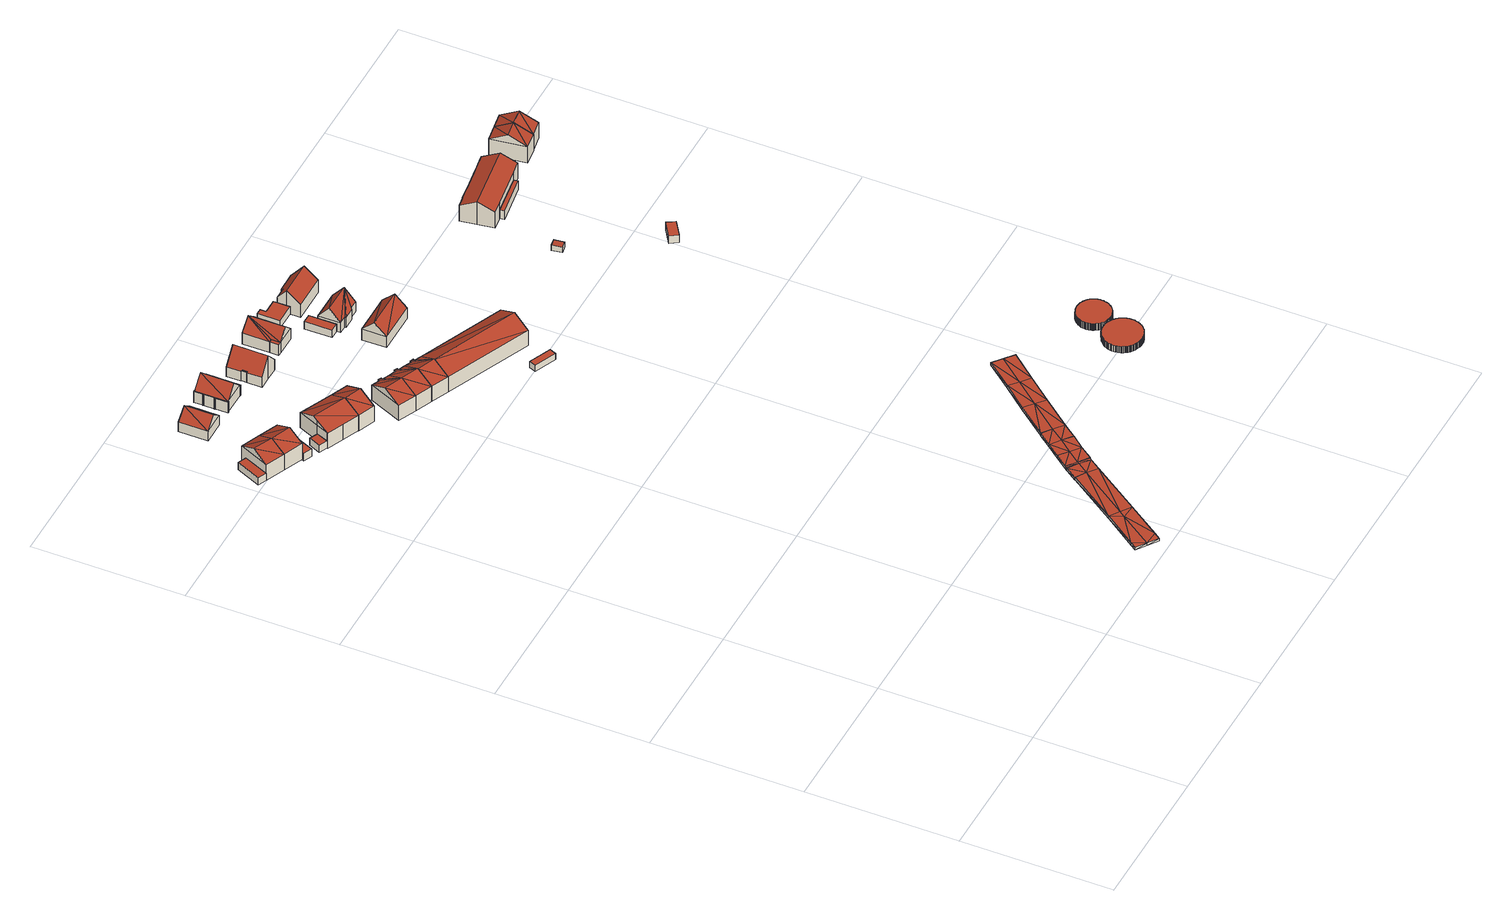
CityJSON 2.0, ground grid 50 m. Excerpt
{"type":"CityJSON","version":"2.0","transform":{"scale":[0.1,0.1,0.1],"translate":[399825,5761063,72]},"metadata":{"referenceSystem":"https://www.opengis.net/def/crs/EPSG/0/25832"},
"CityObjects":{
"building1":{"type":"Building","attributes":{"Gemeindeschluessel":"05515000","Geometrietyp2DReferenz":"3000","function":"51009_1611","roofType":"1000","measuredHeight":2.72},"geometry":[{"type":"Solid","lod":"2","boundaries":[[[[0,1,2,3]],[[4,5,1,0]],[[6,7,5,4]],[[3,2,7,6]],[[4,0,3,6]],[[1,5,7,2]]]],"semantics":{"surfaces":[{"type":"WallSurface"},{"type":"RoofSurface"},{"type":"GroundSurface"}],"values":[[0,0,0,0,1,2]]}}]},
"building2":{"type":"Building","attributes":{"Gemeindeschluessel":"05515000","Geometrietyp2DReferenz":"3000","function":"31001_1000","roofType":"3100","measuredHeight":8.73},"address":[{"country":"Germany","locality":"Münster","thoroughfareNumber":"2","thoroughfareName":"Käthe-Ernst-Weg"}],"geometry":[{"type":"Solid","lod":"2","boundaries":[[[[8,5,9,10]],[[11,12,5,8]],[[13,14,12,11]],[[10,9,14,13]],[[8,15,11]],[[13,16,10]],[[10,16,15]],[[15,8,10]],[[16,13,11]],[[11,15,16]],[[5,12,14,9]]]],"semantics":{"surfaces":[{"type":"WallSurface"},{"type":"RoofSurface"},{"type":"GroundSurface"}],"values":[[0,0,0,0,0,0,1,1,1,1,2]]}}]},
"building3":{"type":"Building","attributes":{"Gemeindeschluessel":"05515000","Geometrietyp2DReferenz":"3000","function":"31001_1000","roofType":"3100","measuredHeight":8.82},"address":[{"country":"Germany","locality":"Münster","thoroughfareNumber":"4","thoroughfareName":"Käthe-Ernst-Weg"}],"geometry":[{"type":"Solid","lod":"2","boundaries":[[[[17,18,19,13]],[[20,21,18,17]],[[10,22,21,20]],[[13,19,22,10]],[[17,23,20]],[[10,16,13]],[[23,17,13]],[[13,16,23]],[[20,23,16]],[[16,10,20]],[[18,21,22,19]]]],"semantics":{"surfaces":[{"type":"WallSurface"},{"type":"RoofSurface"},{"type":"GroundSurface"}],"values":[[0,0,0,0,0,0,1,1,1,1,2]]}}]},
"building4":{"type":"Building","attributes":{"Gemeindeschluessel":"05515000","Geometrietyp2DReferenz":"3000","function":"51009_1611","roofType":"1000","measuredHeight":2.98},"geometry":[{"type":"Solid","lod":"2","boundaries":[[[[24,25,26,27]],[[28,29,25,24]],[[30,31,29,28]],[[32,33,31,30]],[[27,26,33,32]],[[30,28,24,27,32]],[[25,29,31,33,26]]]],"semantics":{"surfaces":[{"type":"WallSurface"},{"type":"RoofSurface"},{"type":"GroundSurface"}],"values":[[0,0,0,0,0,1,2]]}}]},
"building5":{"type":"Building","attributes":{"Gemeindeschluessel":"05515000","Geometrietyp2DReferenz":"3000","function":"31001_2460","roofType":"1000","measuredHeight":2.64},"geometry":[{"type":"Solid","lod":"2","boundaries":[[[[34,35,36,37]],[[38,39,35,34]],[[40,41,39,38]],[[37,36,41,40]],[[38,34,37,40]],[[35,39,41,36]]]],"semantics":{"surfaces":[{"type":"WallSurface"},{"type":"RoofSurface"},{"type":"GroundSurface"}],"values":[[0,0,0,0,1,2]]}}]},
"building6":{"type":"Building","attributes":{"Gemeindeschluessel":"05515000","Geometrietyp2DReferenz":"3000","function":"31001_1000","roofType":"3100","measuredHeight":7.16},"address":[{"country":"Germany","locality":"Münster","thoroughfareNumber":"42","thoroughfareName":"Käthe-Ernst-Weg"}],"geometry":[{"type":"Solid","lod":"2","boundaries":[[[[42,43,44,45]],[[46,47,43,42]],[[48,49,47,46]],[[45,44,49,48]],[[42,50,46]],[[48,51,45]],[[45,51,50]],[[50,42,45]],[[51,48,46]],[[46,50,51]],[[43,47,49,44]]]],"semantics":{"surfaces":[{"type":"WallSurface"},{"type":"RoofSurface"},{"type":"GroundSurface"}],"values":[[0,0,0,0,0,0,1,1,1,1,2]]}}]},
"building7":{"type":"Building","attributes":{"Gemeindeschluessel":"05515000","Geometrietyp2DReferenz":"3000","function":"31001_1000","roofType":"5000","measuredHeight":8.77},"address":[{"country":"Germany","locality":"Münster","thoroughfareNumber":"6","thoroughfareName":"Käthe-Ernst-Weg"}],"geometry":[{"type":"Solid","lod":"2","boundaries":[[[[52,53,54,55]],[[56,57,53,52]],[[58,59,57,56]],[[60,61,59,58]],[[62,36,61,60]],[[63,41,36,62]],[[64,65,41,63]],[[55,54,65,64]],[[66,67,56]],[[68,69,60,58,56,67]],[[52,55,64,66]],[[67,66,64]],[[69,68,63,62]],[[69,62,60]],[[68,67,64,63]],[[66,56,52]],[[53,57,59,61,36,41,65,54]]]],"semantics":{"surfaces":[{"type":"WallSurface"},{"type":"RoofSurface"},{"type":"GroundSurface"}],"values":[[0,0,0,0,0,0,0,0,1,1,1,1,0,0,0,0,2]]}}]},
"building8":{"type":"Building","attributes":{"Gemeindeschluessel":"05515000","Geometrietyp2DReferenz":"3000","function":"31001_1000","roofType":"3100","measuredHeight":8.92},"address":[{"country":"Germany","locality":"Münster","thoroughfareNumber":"8","thoroughfareName":"Käthe-Ernst-Weg"}],"geometry":[{"type":"Solid","lod":"2","boundaries":[[[[70,71,72,52]],[[73,74,71,70]],[[56,75,74,73]],[[52,72,75,56]],[[70,76,73]],[[56,77,52]],[[76,70,52]],[[52,77,76]],[[73,76,77]],[[77,56,73]],[[71,74,75,72]]]],"semantics":{"surfaces":[{"type":"WallSurface"},{"type":"RoofSurface"},{"type":"GroundSurface"}],"values":[[0,0,0,0,0,0,1,1,1,1,2]]}}]},
"building9":{"type":"Building","attributes":{"Gemeindeschluessel":"05515000","Geometrietyp2DReferenz":"3000","function":"31001_1000","roofType":"5000","measuredHeight":8.26},"address":[{"country":"Germany","locality":"Münster","thoroughfareNumber":"40","thoroughfareName":"Käthe-Ernst-Weg"}],"geometry":[{"type":"Solid","lod":"2","boundaries":[[[[78,79,80,81]],[[82,83,79,78]],[[84,85,83,82]],[[86,87,85,84]],[[88,89,87,86]],[[90,91,89,88]],[[92,93,91,90]],[[94,95,93,92]],[[96,97,95,94]],[[98,99,97,96]],[[100,101,99,98]],[[102,103,101,100]],[[104,105,103,102]],[[106,107,105,104]],[[108,109,107,106]],[[110,111,109,108]],[[112,113,111,110]],[[114,115,113,112]],[[116,117,115,114]],[[81,80,117,116]],[[114,112,110]],[[116,114,110]],[[116,110,108]],[[116,108,106]],[[116,106,118]],[[118,119,116]],[[81,119,118]],[[118,104,81]],[[81,104,92]],[[78,81,92]],[[78,92,90]],[[78,90,84]],[[84,82,78]],[[84,90,88]],[[88,86,84]],[[92,104,102]],[[98,92,102]],[[102,100,98]],[[92,98,96]],[[96,94,92]],[[104,118,106]],[[116,119,81]],[[79,83,85,87,89,91,93,95,97,99,101,103,105,107,109,111,113,115,117,80]]]],"semantics":{"surfaces":[{"type":"WallSurface"},{"type":"RoofSurface"},{"type":"GroundSurface"}],"values":[[0,0,0,0,0,0,0,0,0,0,0,0,0,0,0,0,0,0,0,0,1,1,1,1,1,1,1,1,1,1,1,1,1,1,1,1,1,1,1,1,0,0,2]]}}]},
"building10":{"type":"Building","attributes":{"Gemeindeschluessel":"05515000","Geometrietyp2DReferenz":"3000","function":"31001_1000","roofType":"5000","measuredHeight":8.68},"address":[{"country":"Germany","locality":"Münster","thoroughfareNumber":"10","thoroughfareName":"Käthe-Ernst-Weg"}],"geometry":[{"type":"Solid","lod":"2","boundaries":[[[[120,121,122,123]],[[124,125,121,120]],[[126,127,125,124]],[[128,129,127,126]],[[130,131,129,128]],[[132,133,131,130]],[[134,135,133,132]],[[123,122,135,134]],[[132,130,128]],[[136,132,128]],[[136,128,126]],[[136,126,124]],[[124,137,136]],[[132,136,134]],[[123,136,137]],[[137,120,123]],[[120,137,124]],[[134,136,123]],[[121,125,127,129,131,133,135,122]]]],"semantics":{"surfaces":[{"type":"WallSurface"},{"type":"RoofSurface"},{"type":"GroundSurface"}],"values":[[0,0,0,0,0,0,0,0,1,1,1,1,1,1,1,1,0,0,2]]}}]},
"building11":{"type":"Building","attributes":{"Geometrietyp2DReferenz":"2000","Gemeindeschluessel":"05515000","function":"53001_1800","roofType":"9999","measuredHeight":1},"geometry":[{"type":"Solid","lod":"2","boundaries":[[[[138,139,140]],[[141,142,143]],[[142,138,143]],[[144,145,141]],[[145,142,141]],[[146,147,144]],[[147,145,144]],[[148,149,146]],[[149,147,146]],[[150,151,148]],[[151,149,148]],[[152,153,150]],[[153,151,150]],[[154,155,152]],[[155,153,152]],[[156,157,154]],[[157,155,154]],[[158,159,156]],[[159,157,156]],[[160,161,158]],[[161,159,158]],[[162,163,160]],[[163,161,160]],[[164,165,162]],[[165,163,162]],[[166,167,164]],[[167,165,164]],[[168,169,166]],[[169,167,166]],[[170,171,168]],[[171,169,168]],[[172,173,170]],[[173,171,170]],[[174,175,172]],[[175,173,172]],[[176,177,174]],[[177,175,174]],[[178,179,176]],[[179,177,176]],[[180,181,178]],[[181,179,178]],[[182,183,180]],[[183,181,180]],[[184,185,182]],[[185,183,182]],[[186,187,184]],[[187,185,184]],[[188,189,186]],[[189,187,186]],[[190,191,188]],[[192,193,194]],[[191,189,188]],[[194,195,190]],[[195,191,190]],[[193,195,194]],[[196,197,192]],[[197,193,192]],[[198,199,196]],[[199,197,196]],[[200,201,198]],[[201,199,198]],[[202,203,200]],[[203,201,200]],[[204,205,202]],[[205,203,202]],[[206,207,204]],[[207,205,204]],[[140,139,206]],[[139,207,206]],[[143,138,140]],[[161,208,157]],[[161,157,159]],[[163,209,208]],[[163,208,161]],[[165,210,209]],[[165,209,163]],[[169,211,167]],[[167,211,165]],[[165,211,210]],[[173,212,211]],[[173,211,171]],[[171,211,169]],[[177,213,175]],[[175,213,173]],[[173,213,212]],[[181,214,213]],[[181,213,179]],[[179,213,177]],[[183,215,181]],[[181,215,214]],[[185,216,183]],[[183,216,215]],[[217,216,185]],[[189,191,187]],[[187,191,217]],[[187,217,185]],[[208,153,155]],[[208,155,157]],[[209,151,153]],[[209,153,208]],[[210,147,149]],[[210,149,209]],[[209,149,151]],[[211,145,210]],[[210,145,147]],[[212,138,142]],[[212,142,145]],[[212,145,211]],[[213,139,212]],[[212,139,138]],[[214,205,207]],[[214,207,139]],[[214,139,213]],[[215,199,201]],[[215,201,203]],[[215,203,214]],[[214,203,205]],[[216,197,215]],[[215,197,199]],[[216,217,197]],[[195,193,191]],[[191,193,217]],[[217,193,197]],[[160,156,218]],[[160,158,156]],[[162,218,219]],[[162,160,218]],[[164,219,220]],[[164,162,219]],[[168,166,221]],[[166,164,221]],[[164,220,221]],[[172,221,222]],[[172,170,221]],[[170,168,221]],[[176,174,223]],[[174,172,223]],[[172,222,223]],[[180,223,224]],[[180,178,223]],[[178,176,223]],[[182,180,225]],[[180,224,225]],[[184,182,226]],[[182,225,226]],[[227,184,226]],[[188,186,190]],[[186,227,190]],[[186,184,227]],[[218,154,152]],[[218,156,154]],[[219,152,150]],[[219,218,152]],[[220,148,146]],[[220,219,148]],[[219,150,148]],[[221,220,144]],[[220,146,144]],[[222,141,143]],[[222,144,141]],[[222,221,144]],[[223,222,140]],[[222,143,140]],[[224,206,204]],[[224,140,206]],[[224,223,140]],[[225,200,198]],[[225,202,200]],[[225,224,202]],[[224,204,202]],[[226,225,196]],[[225,198,196]],[[226,196,227]],[[194,190,192]],[[190,227,192]],[[227,196,192]]]],"semantics":{"surfaces":[{"type":"WallSurface"},{"type":"GroundSurface"},{"type":"RoofSurface"}],"values":[[0,0,0,0,0,0,0,0,0,0,0,0,0,0,0,0,0,0,0,0,0,0,0,0,0,0,0,0,0,0,0,0,0,0,0,0,0,0,0,0,0,0,0,0,0,0,0,0,0,0,0,0,0,0,0,0,0,0,0,0,0,0,0,0,0,0,0,0,0,0,1,1,1,1,1,1,1,1,1,1,1,1,1,1,1,1,1,1,1,1,1,1,1,1,1,1,1,1,1,1,1,1,1,1,1,1,1,1,1,1,1,1,1,1,1,1,1,1,1,1,1,1,1,2,2,2,2,2,2,2,2,2,2,2,2,2,2,2,2,2,2,2,2,2,2,2,2,2,2,2,2,2,2,2,2,2,2,2,2,2,2,2,2,2,2,2,2,2,2,2,2,2,2,2,2,2]]}}]},
"building12":{"type":"Building","attributes":{"Gemeindeschluessel":"05515000","Geometrietyp2DReferenz":"3000","function":"51009_1610","roofType":"1000","measuredHeight":3.82},"geometry":[{"type":"Solid","lod":"2","boundaries":[[[[228,229,230,231]],[[232,233,229,228]],[[234,235,233,232]],[[231,230,235,234]],[[232,228,231,234]],[[229,233,235,230]]]],"semantics":{"surfaces":[{"type":"WallSurface"},{"type":"RoofSurface"},{"type":"GroundSurface"}],"values":[[0,0,0,0,1,2]]}}]},
"building13":{"type":"Building","attributes":{"Gemeindeschluessel":"05515000","Geometrietyp2DReferenz":"3000","function":"31001_1000","roofType":"5000","measuredHeight":8.71},"address":[{"country":"Germany","locality":"Münster","thoroughfareNumber":"12","thoroughfareName":"Käthe-Ernst-Weg"}],"geometry":[{"type":"Solid","lod":"2","boundaries":[[[[134,236,237,123]],[[238,239,236,134]],[[240,241,239,238]],[[242,243,241,240]],[[244,245,243,242]],[[246,247,245,244]],[[248,249,247,246]],[[123,237,249,248]],[[244,242,240]],[[250,244,240]],[[250,240,238]],[[250,238,134]],[[134,136,250]],[[244,250,246]],[[248,250,136]],[[136,123,248]],[[123,136,134]],[[246,250,248]],[[236,239,241,243,245,247,249,237]]]],"semantics":{"surfaces":[{"type":"WallSurface"},{"type":"RoofSurface"},{"type":"GroundSurface"}],"values":[[0,0,0,0,0,0,0,0,1,1,1,1,1,1,1,1,0,0,2]]}}]},
"building14":{"type":"Building","attributes":{"Gemeindeschluessel":"05515000","Geometrietyp2DReferenz":"3000","function":"31001_1000","roofType":"3100","measuredHeight":8.84},"address":[{"country":"Germany","locality":"Münster","thoroughfareNumber":"38","thoroughfareName":"Käthe-Ernst-Weg"}],"geometry":[{"type":"Solid","lod":"2","boundaries":[[[[251,252,253,254]],[[255,256,252,251]],[[257,258,256,255]],[[259,260,258,257]],[[261,262,260,259]],[[263,264,262,261]],[[265,266,264,263]],[[267,268,266,265]],[[269,270,268,267]],[[254,253,270,269]],[[263,261,259,265]],[[257,255,251,254,269,267,265,259]],[[252,256,258,260,262,264,266,268,270,253]]]],"semantics":{"surfaces":[{"type":"WallSurface"},{"type":"RoofSurface"},{"type":"GroundSurface"}],"values":[[0,0,0,0,0,0,0,0,0,0,1,1,2]]}}]},
"building15":{"type":"Building","attributes":{"Gemeindeschluessel":"05515000","Geometrietyp2DReferenz":"3000","function":"31001_1000","roofType":"5000","measuredHeight":8.77},"address":[{"country":"Germany","locality":"Münster","thoroughfareNumber":"14","thoroughfareName":"Käthe-Ernst-Weg"}],"geometry":[{"type":"Solid","lod":"2","boundaries":[[[[271,272,247,246]],[[273,274,272,271]],[[275,276,274,273]],[[277,278,276,275]],[[279,280,278,277]],[[281,282,280,279]],[[248,249,282,281]],[[246,247,249,248]],[[281,283,284]],[[284,248,281]],[[277,275,273]],[[283,277,273]],[[283,273,271]],[[283,271,246]],[[246,284,283]],[[277,283,279]],[[248,284,246]],[[279,283,281]],[[272,274,276,278,280,282,249,247]]]],"semantics":{"surfaces":[{"type":"WallSurface"},{"type":"RoofSurface"},{"type":"GroundSurface"}],"values":[[0,0,0,0,0,0,0,0,1,1,1,1,1,1,1,1,0,0,2]]}}]},
"building16":{"type":"Building","attributes":{"Gemeindeschluessel":"05515000","Geometrietyp2DReferenz":"3000","function":"51009_1610","roofType":"1000","measuredHeight":4.18},"geometry":[{"type":"Solid","lod":"2","boundaries":[[[[285,286,287,288]],[[289,290,286,285]],[[291,292,290,289]],[[288,287,292,291]],[[289,285,288,291]],[[286,290,292,287]]]],"semantics":{"surfaces":[{"type":"WallSurface"},{"type":"RoofSurface"},{"type":"GroundSurface"}],"values":[[0,0,0,0,1,2]]}}]},
"building17":{"type":"Building","attributes":{"Gemeindeschluessel":"05515000","Geometrietyp2DReferenz":"3000","function":"31001_1000","roofType":"5000","measuredHeight":7.85},"address":[{"country":"Germany","locality":"Münster","thoroughfareNumber":"36","thoroughfareName":"Käthe-Ernst-Weg"}],"geometry":[{"type":"Solid","lod":"2","boundaries":[[[[291,292,293,294]],[[289,290,292,291]],[[285,286,290,289]],[[295,296,286,285]],[[297,298,296,295]],[[294,293,298,297]],[[291,299,300]],[[289,291,300]],[[285,289,300]],[[300,295,285]],[[299,294,297]],[[297,300,299]],[[295,300,297]],[[294,299,291]],[[292,290,286,296,298,293]]]],"semantics":{"surfaces":[{"type":"WallSurface"},{"type":"RoofSurface"},{"type":"GroundSurface"}],"values":[[0,0,0,0,0,0,1,1,1,1,1,1,0,0,2]]}}]},
"building18":{"type":"Building","attributes":{"Gemeindeschluessel":"05515000","Geometrietyp2DReferenz":"3000","function":"31001_1000","roofType":"3100","measuredHeight":8.8},"address":[{"country":"Germany","locality":"Münster","thoroughfareNumber":"16","thoroughfareName":"Käthe-Ernst-Weg"},{"country":"Germany","locality":"Münster","thoroughfareNumber":"18","thoroughfareName":"Käthe-Ernst-Weg"},{"country":"Germany","locality":"Münster","thoroughfareNumber":"20","thoroughfareName":"Käthe-Ernst-Weg"},{"country":"Germany","locality":"Münster","thoroughfareNumber":"22","thoroughfareName":"Käthe-Ernst-Weg"},{"country":"Germany","locality":"Münster","thoroughfareNumber":"24","thoroughfareName":"Käthe-Ernst-Weg"},{"country":"Germany","locality":"Münster","thoroughfareNumber":"26","thoroughfareName":"Käthe-Ernst-Weg"}],"geometry":[{"type":"Solid","lod":"2","boundaries":[[[[301,302,280,279]],[[303,304,302,301]],[[281,282,304,303]],[[279,280,282,281]],[[301,305,303]],[[281,306,279]],[[305,301,279]],[[279,306,305]],[[303,305,306]],[[306,281,303]],[[302,304,282,280]]]],"semantics":{"surfaces":[{"type":"WallSurface"},{"type":"RoofSurface"},{"type":"GroundSurface"}],"values":[[0,0,0,0,0,0,1,1,1,1,2]]}}]},
"building19":{"type":"Building","attributes":{"Gemeindeschluessel":"05515000","Geometrietyp2DReferenz":"3000","function":"31001_1310","roofType":"1000","measuredHeight":2.39},"geometry":[{"type":"Solid","lod":"2","boundaries":[[[[307,308,309,310]],[[311,312,308,307]],[[313,314,312,311]],[[310,309,314,313]],[[311,307,310,313]],[[308,312,314,309]]]],"semantics":{"surfaces":[{"type":"WallSurface"},{"type":"RoofSurface"},{"type":"GroundSurface"}],"values":[[0,0,0,0,1,2]]}}]},
"building20":{"type":"Building","attributes":{"Gemeindeschluessel":"05515000","Geometrietyp2DReferenz":"3000","function":"51009_1611","roofType":"1000","measuredHeight":2.89},"geometry":[{"type":"Solid","lod":"2","boundaries":[[[[315,316,317,318]],[[319,320,316,315]],[[321,322,320,319]],[[318,317,322,321]],[[319,315,318,321]],[[316,320,322,317]]]],"semantics":{"surfaces":[{"type":"WallSurface"},{"type":"RoofSurface"},{"type":"GroundSurface"}],"values":[[0,0,0,0,1,2]]}}]},
"building21":{"type":"Building","attributes":{"Gemeindeschluessel":"05515000","Geometrietyp2DReferenz":"3000","function":"51009_1611","roofType":"1000","measuredHeight":2.83},"geometry":[{"type":"Solid","lod":"2","boundaries":[[[[323,324,325,326]],[[327,328,324,323]],[[329,330,328,327]],[[331,332,330,329]],[[333,334,332,331]],[[335,336,334,333]],[[326,325,336,335]],[[333,331,329,327,323,326,335]],[[324,328,330,332,334,336,325]]]],"semantics":{"surfaces":[{"type":"WallSurface"},{"type":"RoofSurface"},{"type":"GroundSurface"}],"values":[[0,0,0,0,0,0,0,1,2]]}}]},
"building22":{"type":"Building","attributes":{"Gemeindeschluessel":"05515000","Geometrietyp2DReferenz":"3000","function":"31001_1000","roofType":"3100","measuredHeight":8.26},"address":[{"country":"Germany","locality":"Münster","thoroughfareNumber":"30","thoroughfareName":"Käthe-Ernst-Weg"}],"geometry":[{"type":"Solid","lod":"2","boundaries":[[[[337,338,339,340]],[[341,342,338,337]],[[343,344,342,341]],[[340,339,344,343]],[[337,345,341]],[[343,346,340]],[[346,345,337]],[[337,340,346]],[[345,346,343]],[[343,341,345]],[[338,342,344,339]]]],"semantics":{"surfaces":[{"type":"WallSurface"},{"type":"RoofSurface"},{"type":"GroundSurface"}],"values":[[0,0,0,0,0,0,1,1,1,1,2]]}}]},
"building23":{"type":"Building","attributes":{"Gemeindeschluessel":"05515000","Geometrietyp2DReferenz":"3000","function":"31001_1000","roofType":"5000","measuredHeight":7.98},"address":[{"country":"Germany","locality":"Münster","thoroughfareNumber":"32","thoroughfareName":"Käthe-Ernst-Weg"}],"geometry":[{"type":"Solid","lod":"2","boundaries":[[[[347,348,349,350]],[[351,352,348,347]],[[353,354,352,351]],[[355,356,354,353]],[[357,358,356,355]],[[359,360,358,357]],[[361,362,360,359]],[[350,349,362,361]],[[363,364,361]],[[361,359,363]],[[364,363,357]],[[364,357,355]],[[364,355,353]],[[364,353,351]],[[364,351,347]],[[347,350,364]],[[361,364,350]],[[357,363,359]],[[348,352,354,356,358,360,362,349]]]],"semantics":{"surfaces":[{"type":"WallSurface"},{"type":"RoofSurface"},{"type":"GroundSurface"}],"values":[[0,0,0,0,0,0,0,0,1,1,1,1,1,1,1,1,0,0,2]]}}]},
"building24":{"type":"Building","attributes":{"Gemeindeschluessel":"05515000","Geometrietyp2DReferenz":"3000","function":"31001_1000","roofType":"3100","measuredHeight":8.54},"address":[{"country":"Germany","locality":"Münster","thoroughfareNumber":"34","thoroughfareName":"Käthe-Ernst-Weg"}],"geometry":[{"type":"Solid","lod":"2","boundaries":[[[[365,366,367,368]],[[369,370,366,365]],[[371,372,370,369]],[[373,374,372,371]],[[375,376,374,373]],[[377,378,376,375]],[[379,380,378,377]],[[368,367,380,379]],[[373,371,369,375]],[[365,368,379,377,375,369]],[[366,370,372,374,376,378,380,367]]]],"semantics":{"surfaces":[{"type":"WallSurface"},{"type":"RoofSurface"},{"type":"GroundSurface"}],"values":[[0,0,0,0,0,0,0,0,1,1,2]]}}]},
"building25":{"type":"Building","attributes":{"Gemeindeschluessel":"05515000","Geometrietyp2DReferenz":"3000","function":"51003_1201","roofType":"1000","measuredHeight":2.37},"geometry":[{"type":"Solid","lod":"2","boundaries":[[[[381,382,383,384]],[[385,386,382,381]],[[387,388,386,385]],[[389,390,388,387]],[[391,392,390,389]],[[393,394,392,391]],[[395,396,394,393]],[[397,398,396,395]],[[399,400,398,397]],[[401,402,400,399]],[[403,404,402,401]],[[405,406,404,403]],[[407,408,406,405]],[[409,410,408,407]],[[411,412,410,409]],[[413,414,412,411]],[[415,416,414,413]],[[417,418,416,415]],[[419,420,418,417]],[[421,422,420,419]],[[423,424,422,421]],[[425,426,424,423]],[[427,428,426,425]],[[429,430,428,427]],[[431,432,430,429]],[[433,434,432,431]],[[435,436,434,433]],[[437,438,436,435]],[[439,440,438,437]],[[441,442,440,439]],[[443,444,442,441]],[[445,446,444,443]],[[447,448,446,445]],[[449,450,448,447]],[[451,452,450,449]],[[453,454,452,451]],[[455,456,454,453]],[[457,458,456,455]],[[459,460,458,457]],[[461,462,460,459]],[[463,464,462,461]],[[465,466,464,463]],[[467,468,466,465]],[[469,470,468,467]],[[471,472,470,469]],[[473,474,472,471]],[[475,476,474,473]],[[477,478,476,475]],[[479,480,478,477]],[[481,482,480,479]],[[483,484,482,481]],[[485,486,484,483]],[[487,488,486,485]],[[489,490,488,487]],[[491,492,490,489]],[[493,494,492,491]],[[495,496,494,493]],[[497,498,496,495]],[[499,500,498,497]],[[501,502,500,499]],[[503,504,502,501]],[[505,506,504,503]],[[507,508,506,505]],[[509,510,508,507]],[[511,512,510,509]],[[513,514,512,511]],[[515,516,514,513]],[[517,518,516,515]],[[519,520,518,517]],[[521,522,520,519]],[[523,524,522,521]],[[525,526,524,523]],[[527,528,526,525]],[[529,530,528,527]],[[531,532,530,529]],[[533,534,532,531]],[[535,536,534,533]],[[537,538,536,535]],[[539,540,538,537]],[[541,542,540,539]],[[543,544,542,541]],[[545,546,544,543]],[[547,548,546,545]],[[549,550,548,547]],[[551,552,550,549]],[[553,554,552,551]],[[555,556,554,553]],[[557,558,556,555]],[[559,560,558,557]],[[561,562,560,559]],[[563,564,562,561]],[[565,566,564,563]],[[567,568,566,565]],[[569,570,568,567]],[[571,572,570,569]],[[384,383,572,571]],[[569,567,565,563,561,559,557,555,553,551,549,547,545,543,541,539,537,535,533,531,529,527,525,523,521,519,517,515,513,511,509,507,505,503,501,499,497,495,493,491,489,487,485,483,481,479,477,475,473,471,469,467,465,463,461,459,457,455,453,451,449,447,445,443,441,439,437,435,433,431,429,427,425,423,421,419,417,415,413,411,409,407,405,403,401,399,397,395,393,391,389,387,385,381,384,571]],[[382,386,388,390,392,394,396,398,400,402,404,406,408,410,412,414,416,418,420,422,424,426,428,430,432,434,436,438,440,442,444,446,448,450,452,454,456,458,460,462,464,466,468,470,472,474,476,478,480,482,484,486,488,490,492,494,496,498,500,502,504,506,508,510,512,514,516,518,520,522,524,526,528,530,532,534,536,538,540,542,544,546,548,550,552,554,556,558,560,562,564,566,568,570,572,383]]]],"semantics":{"surfaces":[{"type":"WallSurface"},{"type":"RoofSurface"},{"type":"GroundSurface"}],"values":[[0,0,0,0,0,0,0,0,0,0,0,0,0,0,0,0,0,0,0,0,0,0,0,0,0,0,0,0,0,0,0,0,0,0,0,0,0,0,0,0,0,0,0,0,0,0,0,0,0,0,0,0,0,0,0,0,0,0,0,0,0,0,0,0,0,0,0,0,0,0,0,0,0,0,0,0,0,0,0,0,0,0,0,0,0,0,0,0,0,0,0,0,0,0,0,0,1,2]]}}]},
"building26":{"type":"Building","attributes":{"Gemeindeschluessel":"05515000","Geometrietyp2DReferenz":"3000","function":"51003_1201","roofType":"1000","measuredHeight":2.46},"geometry":[{"type":"Solid","lod":"2","boundaries":[[[[573,574,575,576]],[[577,578,574,573]],[[579,580,578,577]],[[581,582,580,579]],[[583,584,582,581]],[[585,586,584,583]],[[587,588,586,585]],[[589,590,588,587]],[[591,592,590,589]],[[593,594,592,591]],[[595,596,594,593]],[[597,598,596,595]],[[599,600,598,597]],[[601,602,600,599]],[[603,604,602,601]],[[605,606,604,603]],[[607,608,606,605]],[[609,610,608,607]],[[611,612,610,609]],[[613,614,612,611]],[[615,616,614,613]],[[617,618,616,615]],[[619,620,618,617]],[[621,622,620,619]],[[623,624,622,621]],[[625,626,624,623]],[[627,628,626,625]],[[629,630,628,627]],[[631,632,630,629]],[[633,634,632,631]],[[635,636,634,633]],[[637,638,636,635]],[[639,640,638,637]],[[641,642,640,639]],[[643,644,642,641]],[[645,646,644,643]],[[647,648,646,645]],[[649,650,648,647]],[[651,652,650,649]],[[653,654,652,651]],[[655,656,654,653]],[[657,658,656,655]],[[659,660,658,657]],[[661,662,660,659]],[[663,664,662,661]],[[665,666,664,663]],[[667,668,666,665]],[[669,670,668,667]],[[671,672,670,669]],[[673,674,672,671]],[[675,676,674,673]],[[677,678,676,675]],[[679,680,678,677]],[[681,682,680,679]],[[683,684,682,681]],[[685,686,684,683]],[[687,688,686,685]],[[689,690,688,687]],[[691,692,690,689]],[[693,694,692,691]],[[695,696,694,693]],[[697,698,696,695]],[[699,700,698,697]],[[701,702,700,699]],[[703,704,702,701]],[[705,706,704,703]],[[707,708,706,705]],[[709,710,708,707]],[[711,712,710,709]],[[713,714,712,711]],[[715,716,714,713]],[[717,718,716,715]],[[719,720,718,717]],[[576,575,720,719]],[[717,715,713,711,709,707,705,703,701,699,697,695,693,691,689,687,685,683,681,679,677,675,673,671,669,667,665,663,661,659,657,655,653,651,649,647,645,643,641,639,637,635,633,631,629,627,625,623,621,619,617,615,613,611,609,607,605,603,601,599,597,595,593,591,589,587,585,583,581,579,577,573,576,719]],[[574,578,580,582,584,586,588,590,592,594,596,598,600,602,604,606,608,610,612,614,616,618,620,622,624,626,628,630,632,634,636,638,640,642,644,646,648,650,652,654,656,658,660,662,664,666,668,670,672,674,676,678,680,682,684,686,688,690,692,694,696,698,700,702,704,706,708,710,712,714,716,718,720,575]]]],"semantics":{"surfaces":[{"type":"WallSurface"},{"type":"RoofSurface"},{"type":"GroundSurface"}],"values":[[0,0,0,0,0,0,0,0,0,0,0,0,0,0,0,0,0,0,0,0,0,0,0,0,0,0,0,0,0,0,0,0,0,0,0,0,0,0,0,0,0,0,0,0,0,0,0,0,0,0,0,0,0,0,0,0,0,0,0,0,0,0,0,0,0,0,0,0,0,0,0,0,0,0,1,2]]}}]},
"building27":{"type":"Building","attributes":{"Gemeindeschluessel":"05515000","Geometrietyp2DReferenz":"3000","function":"31001_1310","roofType":"2100","measuredHeight":2.2},"geometry":[{"type":"Solid","lod":"2","boundaries":[[[[721,722,723,724]],[[725,726,722,721]],[[727,728,726,725]],[[724,723,728,727]],[[725,721,724,727]],[[722,726,728,723]]]],"semantics":{"surfaces":[{"type":"WallSurface"},{"type":"RoofSurface"},{"type":"GroundSurface"}],"values":[[0,0,0,0,1,2]]}}]},
"building28":{"type":"Building","attributes":{"Gemeindeschluessel":"05515000","Geometrietyp2DReferenz":"3000","function":"31001_2000","roofType":"1000","measuredHeight":2.99},"address":[{"country":"Germany","locality":"Münster","thoroughfareNumber":"3a","thoroughfareName":"Waltruper Weg"}],"geometry":[{"type":"Solid","lod":"2","boundaries":[[[[729,730,731,732]],[[733,734,730,729]],[[735,736,734,733]],[[732,731,736,735]],[[733,729,732,735]],[[730,734,736,731]]]],"semantics":{"surfaces":[{"type":"WallSurface"},{"type":"RoofSurface"},{"type":"GroundSurface"}],"values":[[0,0,0,0,1,2]]}}]},
"building29":{"type":"Building","attributes":{"Gemeindeschluessel":"05515000","Geometrietyp2DReferenz":"3000","function":"51009_1610","roofType":"1000","measuredHeight":3.29},"geometry":[{"type":"Solid","lod":"2","boundaries":[[[[737,738,739,740]],[[741,742,738,737]],[[743,744,742,741]],[[740,739,744,743]],[[741,737,740,743]],[[738,742,744,739]]]],"semantics":{"surfaces":[{"type":"WallSurface"},{"type":"RoofSurface"},{"type":"GroundSurface"}],"values":[[0,0,0,0,1,2]]}}]},
"building30":{"type":"Building","attributes":{"Gemeindeschluessel":"05515000","Geometrietyp2DReferenz":"3000","function":"31001_3060","roofType":"3100","measuredHeight":8.76},"address":[{"country":"Germany","locality":"Münster","thoroughfareNumber":"17","thoroughfareName":"Carl-Neuendorff-Weg"}],"geometry":[{"type":"Solid","lod":"2","boundaries":[[[[745,746,747,748]],[[749,750,746,745]],[[751,752,750,749]],[[753,754,752,751]],[[755,756,754,753]],[[757,758,756,755]],[[759,760,758,757]],[[761,762,760,759]],[[763,764,762,761]],[[765,738,764,763]],[[766,739,738,765]],[[767,768,739,766]],[[769,770,768,767]],[[771,772,770,769]],[[773,774,772,771]],[[748,747,774,773]],[[767,766,765,763,761,769]],[[759,757,755,753,751,749,745,748,773,771,769,761]],[[746,750,752,754,756,758,760,762,764,738,739,768,770,772,774,747]]]],"semantics":{"surfaces":[{"type":"WallSurface"},{"type":"RoofSurface"},{"type":"GroundSurface"}],"values":[[0,0,0,0,0,0,0,0,0,0,0,0,0,0,0,0,1,1,2]]}}]},
"building31":{"type":"Building","attributes":{"Gemeindeschluessel":"05515000","Geometrietyp2DReferenz":"3000","function":"31001_1000","roofType":"3100","measuredHeight":9.4},"address":[{"country":"Germany","locality":"Münster","thoroughfareNumber":"15","thoroughfareName":"Carl-Neuendorff-Weg"}],"geometry":[{"type":"Solid","lod":"2","boundaries":[[[[775,776,777,778]],[[779,780,776,775]],[[781,782,780,779]],[[778,777,782,781]],[[775,783,779]],[[781,784,778]],[[775,778,784]],[[784,783,775]],[[783,784,781]],[[781,779,783]],[[776,780,782,777]]]],"semantics":{"surfaces":[{"type":"WallSurface"},{"type":"RoofSurface"},{"type":"GroundSurface"}],"values":[[0,0,0,0,0,0,1,1,1,1,2]]}}]},
"building32":{"type":"Building","attributes":{"Gemeindeschluessel":"05515000","Geometrietyp2DReferenz":"3000","function":"31001_1000","roofType":"3100","measuredHeight":9.11},"address":[{"country":"Germany","locality":"Münster","thoroughfareNumber":"13a","thoroughfareName":"Carl-Neuendorff-Weg"}],"geometry":[{"type":"Solid","lod":"2","boundaries":[[[[785,786,787,781]],[[788,789,786,785]],[[778,790,789,788]],[[781,787,790,778]],[[785,791,788]],[[778,784,781]],[[784,791,785]],[[785,781,784]],[[778,788,791]],[[791,784,778]],[[786,789,790,787]]]],"semantics":{"surfaces":[{"type":"WallSurface"},{"type":"RoofSurface"},{"type":"GroundSurface"}],"values":[[0,0,0,0,0,0,1,1,1,1,2]]}}]}
},
"vertices":[
[74,2576,52],[74,2576,24],[46,2588,24],[46,2588,52],[38,2493,52],[38,2493,24],[10,2506,52],[10,2506,24],
[38,2493,85],[102,2466,24],[102,2466,85],[82,2594,85],[82,2594,24],[146,2567,85],[146,2567,24],[60,2544,111],[124,2516,111],
[210,2539,85],[210,2539,23],[146,2567,23],[167,2438,85],[167,2438,23],[102,2466,23],[189,2489,111],
[167,2438,51],[167,2438,21],[164,2432,21],[164,2432,51],[202,2521,51],[202,2521,21],[230,2509,51],[230,2509,21],[192,2420,51],[192,2420,21],
[219,2408,47],[219,2408,20],[247,2396,20],[247,2396,47],[236,2447,47],[236,2447,20],[263,2435,47],[263,2435,20],
[120,2816,62],[120,2816,25],[120,2720,25],[120,2720,62],[197,2816,62],[197,2816,25],[197,2720,62],[197,2720,25],[158,2816,96],[158,2720,96],
[402,2456,79],[402,2456,20],[349,2480,20],[349,2480,79],[355,2346,79],[355,2346,20],[301,2369,79],[301,2369,20],[245,2393,79],[245,2393,20],[247,2396,79],[263,2435,79],[293,2504,79],[293,2504,20],[379,2402,107],[269,2449,107],[263,2435,100],[247,2396,81],
[458,2432,79],[458,2432,18],[402,2456,18],[411,2322,79],[411,2322,18],[355,2346,18],[435,2377,107],[379,2401,107],
[260,2720,66],[260,2720,24],[260,2722,24],[260,2722,66],[256,2720,66],[256,2720,24],[256,2762,66],[256,2762,24],[255,2761,66],[255,2761,24],[255,2764,66],[255,2764,24],[256,2764,66],[256,2764,24],[256,2799,66],[256,2799,24],[255,2799,66],[255,2799,24],[255,2801,66],[255,2801,24],[256,2801,66],[256,2801,24],[256,2831,66],[256,2831,24],[260,2831,66],[260,2831,24],[260,2830,66],[260,2830,24],[338,2829,66],[338,2829,24],[338,2831,66],[338,2831,24],[341,2831,66],[341,2831,24],[341,2720,66],[341,2720,24],[338,2720,66],[338,2720,24],[338,2722,66],[338,2722,24],[299,2829,106],[299,2722,106],
[449,2260,74],[449,2260,16],[508,2234,16],[508,2234,74],[497,2370,74],[497,2370,16],[524,2358,74],[524,2358,16],[526,2364,74],[526,2364,16],[537,2359,74],[537,2359,16],[535,2353,74],[535,2353,16],[556,2344,74],[556,2344,16],[532,2290,103],[473,2315,103],
[1065,426,75],[1034,386,75],[1034,386,85],[1066,427,85],[1066,427,75],[1065,426,85],[1099,468,85],[1099,468,75],[1132,512,85],[1132,512,75],[1133,513,85],[1133,513,75],[1213,610,83],[1213,610,73],[1280,691,83],[1280,691,73],[1352,778,82],[1352,778,72],[1383,753,82],[1383,753,72],[1414,727,82],[1414,727,72],[1341,640,83],[1341,640,73],[1274,559,83],[1274,559,73],[1195,463,85],[1195,463,75],[1163,420,85],[1163,420,75],[1162,419,85],[1162,419,75],[1162,418,85],[1162,418,75],[1128,377,85],[1128,377,75],[1098,336,85],[1098,336,75],[1097,335,85],[1097,335,75],[1096,335,85],[1096,335,75],[1091,329,85],[1091,329,75],[1066,294,85],[1066,294,75],[956,133,85],[956,133,75],[880,23,84],[880,23,74],[866,3,84],[866,3,74],[833,26,84],[833,26,74],[814,69,84],[814,69,74],[800,49,84],[800,49,74],[890,178,85],[890,178,75],[1001,339,85],[1001,339,75],[1001,340,85],[1001,340,75],[1027,377,85],[1027,377,75],[1028,378,85],[1028,378,75],[1029,380,85],[1029,380,75],[1311,665,73],[1244,584,73],[1164,488,75],[1131,444,75],[1097,402,75],[1066,361,75],[1060,354,75],[1034,317,75],[923,156,75],[909,136,75],[1311,665,83],[1244,584,83],[1164,488,85],[1131,444,85],[1097,402,85],[1066,361,85],[1060,354,85],[1034,317,85],[923,156,85],[909,136,85],
[402,2747,61],[402,2747,23],[402,2729,23],[402,2729,61],[405,2743,61],[405,2743,23],[405,2729,61],[405,2729,23],
[556,2344,15],[508,2234,15],[581,2333,74],[581,2333,15],[583,2339,74],[583,2339,15],[594,2334,74],[594,2334,15],[591,2329,74],[591,2329,15],[612,2320,74],[612,2320,15],[565,2210,74],[565,2210,15],[589,2266,103],
[405,2743,64],[405,2743,22],[405,2729,22],[405,2729,64],[402,2747,59],[402,2747,22],[401,2795,59],[401,2795,22],[446,2795,111],[446,2795,22],[487,2795,64],[487,2795,22],[487,2680,63],[487,2680,22],[445,2680,111],[445,2680,22],[402,2680,60],[402,2680,22],[402,2729,59],[402,2729,22],
[637,2309,74],[637,2309,15],[640,2315,74],[640,2315,15],[651,2310,74],[651,2310,15],[648,2304,74],[648,2304,15],[671,2294,74],[671,2294,15],[623,2184,74],[623,2184,15],[648,2240,103],[589,2265,103],
[551,2726,62],[551,2726,20],[551,2696,20],[551,2696,62],[563,2726,62],[563,2726,20],[563,2696,62],[563,2696,20],
[631,2696,20],[631,2696,62],[551,2815,62],[551,2815,20],[631,2815,62],[631,2815,20],[592,2696,98],[592,2815,98],
[955,2171,74],[955,2171,15],[908,2061,74],[908,2061,15],[932,2116,103],[647,2239,103],
[886,1962,39],[886,1962,15],[896,1984,15],[896,1984,39],[813,1993,39],[813,1993,15],[823,2016,39],[823,2016,15],
[721,2681,46],[721,2681,17],[690,2681,17],[690,2681,46],[721,2591,46],[721,2591,17],[691,2591,46],[691,2591,17],
[681,2819,48],[681,2819,20],[661,2819,20],[661,2819,48],[681,2799,48],[681,2799,20],[730,2799,48],[730,2799,20],[730,2787,48],[730,2787,20],[730,2744,48],[730,2744,20],[661,2744,48],[661,2744,20],
[722,2430,57],[722,2430,15],[862,2430,15],[862,2430,57],[722,2510,57],[722,2510,15],[862,2511,57],[862,2511,15],[722,2470,97],[862,2470,97],
[786,2578,55],[786,2578,18],[823,2578,18],[823,2578,55],[786,2572,55],[786,2572,18],[748,2572,55],[748,2572,18],[748,2578,55],[748,2578,18],[721,2578,55],[721,2578,18],[721,2651,55],[721,2651,18],[823,2651,55],[823,2651,18],[721,2615,97],[823,2615,97],
[849,2799,53],[849,2799,19],[782,2799,19],[782,2799,53],[850,2756,105],[850,2756,19],[850,2711,68],[850,2711,19],[730,2711,68],[730,2711,19],[730,2756,105],[730,2756,19],[730,2787,68],[730,2787,19],[770,2787,68],[770,2787,19],
[1627,512,29],[1627,512,5],[1627,507,5],[1627,507,29],[1627,517,29],[1627,517,5],[1628,522,29],[1628,522,5],[1629,528,29],[1629,528,5],[1630,532,29],[1630,532,5],[1632,537,29],[1632,537,5],[1634,542,29],[1634,542,5],[1637,546,29],[1637,546,5],[1639,550,29],[1639,550,5],[1642,553,29],[1642,553,5],[1645,556,29],[1645,556,5],[1648,559,29],[1648,559,5],[1651,561,29],[1651,561,5],[1654,564,29],[1654,564,5],[1656,566,29],[1656,566,5],[1659,567,29],[1659,567,5],[1662,569,29],[1662,569,5],[1665,570,29],[1665,570,5],[1668,572,29],[1668,572,5],[1672,573,29],[1672,573,5],[1676,574,29],[1676,574,5],[1680,575,29],[1680,575,5],[1684,575,29],[1684,575,5],[1689,575,29],[1689,575,5],[1694,575,29],[1694,575,5],[1699,575,29],[1699,575,5],[1704,574,29],[1704,574,5],[1705,574,29],[1705,574,5],[1710,572,29],[1710,572,5],[1715,570,29],[1715,570,5],[1719,568,29],[1719,568,5],[1723,566,29],[1723,566,5],[1727,564,29],[1727,564,5],[1730,561,29],[1730,561,5],[1733,558,29],[1733,558,5],[1736,556,29],[1736,556,5],[1738,553,29],[1738,553,5],[1741,550,29],[1741,550,5],[1742,548,29],[1742,548,5],[1744,545,29],[1744,545,5],[1746,542,29],[1746,542,5],[1747,539,29],[1747,539,5],[1749,535,29],[1749,535,5],[1750,532,29],[1750,532,5],[1751,528,29],[1751,528,5],[1752,523,29],[1752,523,5],[1753,519,29],[1753,519,5],[1753,514,29],[1753,514,5],[1753,509,29],[1753,509,5],[1753,504,29],[1753,504,5],[1753,503,29],[1753,503,5],[1752,501,29],[1752,501,5],[1751,496,29],[1751,496,5],[1750,491,29],[1750,491,5],[1748,487,29],[1748,487,5],[1746,483,29],[1746,483,5],[1744,480,29],[1744,480,5],[1742,476,29],[1742,476,5],[1740,473,29],[1740,473,5],[1737,470,29],[1737,470,5],[1735,468,29],[1735,468,5],[1733,466,29],[1733,466,5],[1730,464,29],[1730,464,5],[1728,461,29],[1728,461,5],[1725,459,29],[1725,459,5],[1721,457,29],[1721,457,5],[1718,456,29],[1718,456,5],[1714,454,29],[1714,454,5],[1710,452,29],[1710,452,5],[1705,451,29],[1705,451,5],[1701,450,29],[1701,450,5],[1696,450,29],[1696,450,5],[1694,449,29],[1694,449,5],[1690,449,29],[1690,449,5],[1684,450,29],[1684,450,5],[1679,450,29],[1679,450,5],[1674,451,29],[1674,451,5],[1669,453,29],[1669,453,5],[1665,455,29],[1665,455,5],[1661,457,29],[1661,457,5],[1657,459,29],[1657,459,5],[1653,461,29],[1653,461,5],[1650,464,29],[1650,464,5],[1647,466,29],[1647,466,5],[1645,469,29],[1645,469,5],[1642,471,29],[1642,471,5],[1640,474,29],[1640,474,5],[1638,476,29],[1638,476,5],[1637,479,29],[1637,479,5],[1635,482,29],[1635,482,5],[1633,486,29],[1633,486,5],[1631,489,29],[1631,489,5],[1630,493,29],[1630,493,5],[1629,498,29],[1629,498,5],[1628,502,29],[1628,502,5],
[1788,612,30],[1788,612,5],[1789,617,5],[1789,617,30],[1787,608,30],[1787,608,5],[1785,603,30],[1785,603,5],[1782,599,30],[1782,599,5],[1779,594,30],[1779,594,5],[1776,590,30],[1776,590,5],[1772,586,30],[1772,586,5],[1767,582,30],[1767,582,5],[1762,579,30],[1762,579,5],[1757,577,30],[1757,577,5],[1751,575,30],[1751,575,5],[1745,573,30],[1745,573,5],[1740,572,30],[1740,572,5],[1734,572,30],[1734,572,5],[1728,573,30],[1728,573,5],[1723,574,30],[1723,574,5],[1718,575,30],[1718,575,5],[1713,577,30],[1713,577,5],[1708,579,30],[1708,579,5],[1704,582,30],[1704,582,5],[1701,585,30],[1701,585,5],[1697,587,30],[1697,587,5],[1694,590,30],[1694,590,5],[1692,593,30],[1692,593,5],[1690,597,30],[1690,597,5],[1688,600,30],[1688,600,5],[1686,603,30],[1686,603,5],[1685,605,30],[1685,605,5],[1684,608,30],[1684,608,5],[1683,611,30],[1683,611,5],[1682,614,30],[1682,614,5],[1681,618,30],[1681,618,5],[1681,621,30],[1681,621,5],[1680,625,30],[1680,625,5],[1680,629,30],[1680,629,5],[1681,633,30],[1681,633,5],[1681,637,30],[1681,637,5],[1682,642,30],[1682,642,5],[1684,646,30],[1684,646,5],[1686,651,30],[1686,651,5],[1688,655,30],[1688,655,5],[1691,660,30],[1691,660,5],[1695,664,30],[1695,664,5],[1699,668,30],[1699,668,5],[1703,672,30],[1703,672,5],[1708,675,30],[1708,675,5],[1714,677,30],[1714,677,5],[1719,679,30],[1719,679,5],[1725,681,30],[1725,681,5],[1731,682,30],[1731,682,5],[1737,682,30],[1737,682,5],[1742,681,30],[1742,681,5],[1748,680,30],[1748,680,5],[1753,679,30],[1753,679,5],[1758,677,30],[1758,677,5],[1762,675,30],[1762,675,5],[1766,672,30],[1766,672,5],[1770,670,30],[1770,670,5],[1773,667,30],[1773,667,5],[1776,664,30],[1776,664,5],[1779,661,30],[1779,661,5],[1781,658,30],[1781,658,5],[1783,655,30],[1783,655,5],[1784,652,30],[1784,652,5],[1786,649,30],[1786,649,5],[1787,646,30],[1787,646,5],[1788,643,30],[1788,643,5],[1789,640,30],[1789,640,5],[1789,637,30],[1789,637,5],[1790,633,30],[1790,633,5],[1790,629,30],[1790,629,5],[1790,625,30],[1790,625,5],[1790,621,30],[1790,621,5],
[1315,2179,33],[1315,2179,11],[1321,2146,11],[1321,2146,31],[1340,2184,33],[1340,2184,11],[1346,2151,31],[1346,2151,11],
[1546,1919,36],[1546,1919,7],[1495,1885,7],[1495,1885,36],[1562,1894,36],[1562,1894,7],[1512,1860,36],[1512,1860,7],
[1510,2394,48],[1510,2394,15],[1373,2374,15],[1373,2374,48],[1512,2380,48],[1512,2380,15],[1376,2359,48],[1376,2359,15],
[1392,2489,74],[1392,2489,15],[1349,2483,15],[1349,2483,75],[1392,2488,75],[1392,2488,15],[1473,2500,75],[1473,2500,15],[1473,2501,74],[1473,2501,15],[1516,2508,74],[1516,2508,15],[1516,2507,74],[1516,2507,15],[1536,2510,74],[1536,2510,15],[1545,2453,103],[1545,2453,15],[1553,2401,77],[1553,2401,15],[1510,2394,77],[1373,2374,76],[1330,2367,76],[1330,2367,15],[1322,2422,103],[1322,2422,15],[1314,2476,75],[1314,2476,15],[1349,2481,75],[1349,2481,15],
[1624,2402,82],[1624,2402,19],[1680,2410,19],[1680,2410,82],[1606,2520,82],[1606,2520,19],[1662,2529,82],[1662,2529,19],[1615,2461,113],[1671,2470,113],
[1715,2537,82],[1715,2537,22],[1662,2529,22],[1733,2418,82],[1733,2418,22],[1680,2410,22],[1724,2478,113]
]}
